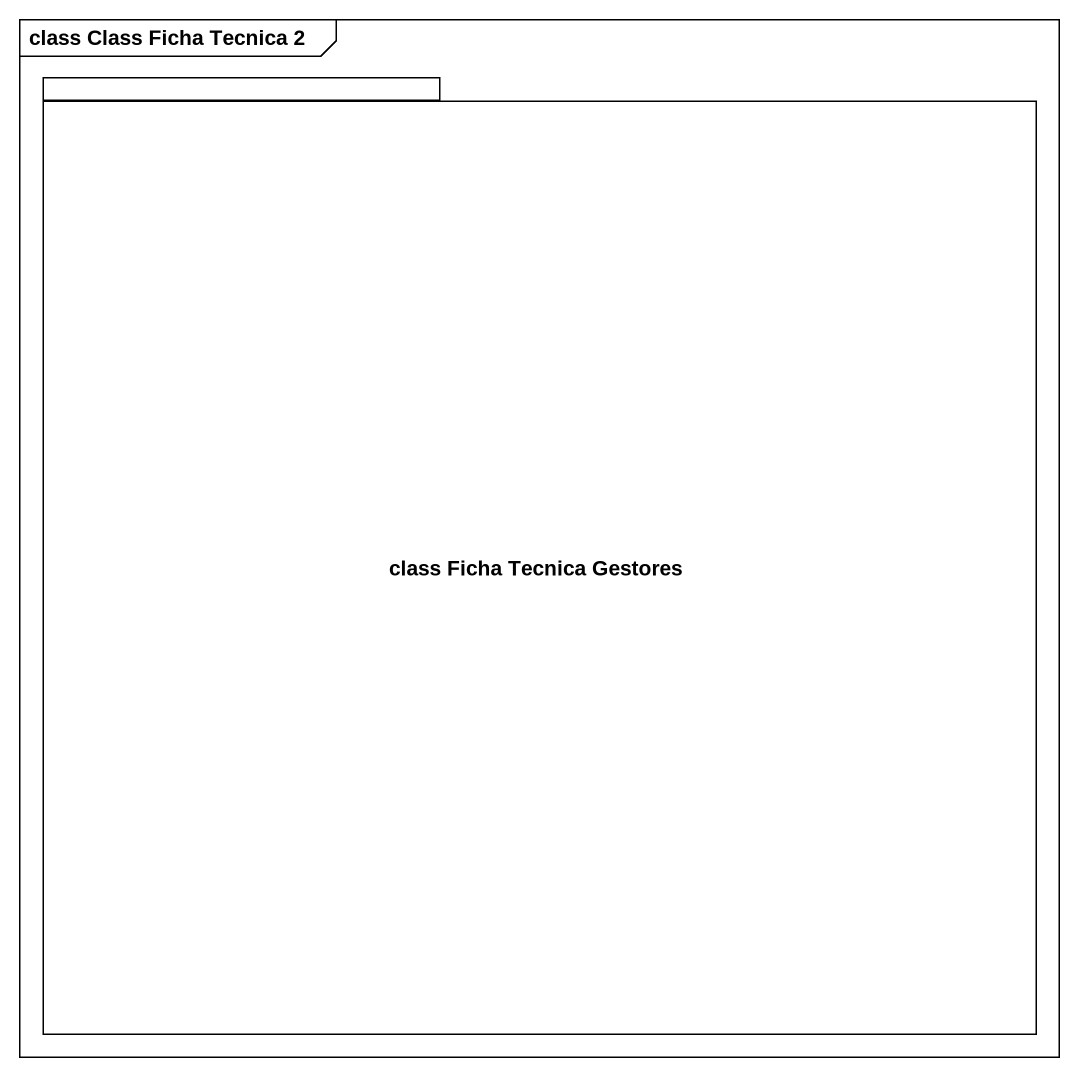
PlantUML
@startuml
mainframe class Class Ficha Tecnica 2
package "class Ficha Tecnica Gestores" as class_Ficha_Tecnica_Gestores #FFFFFF {
}
@enduml
